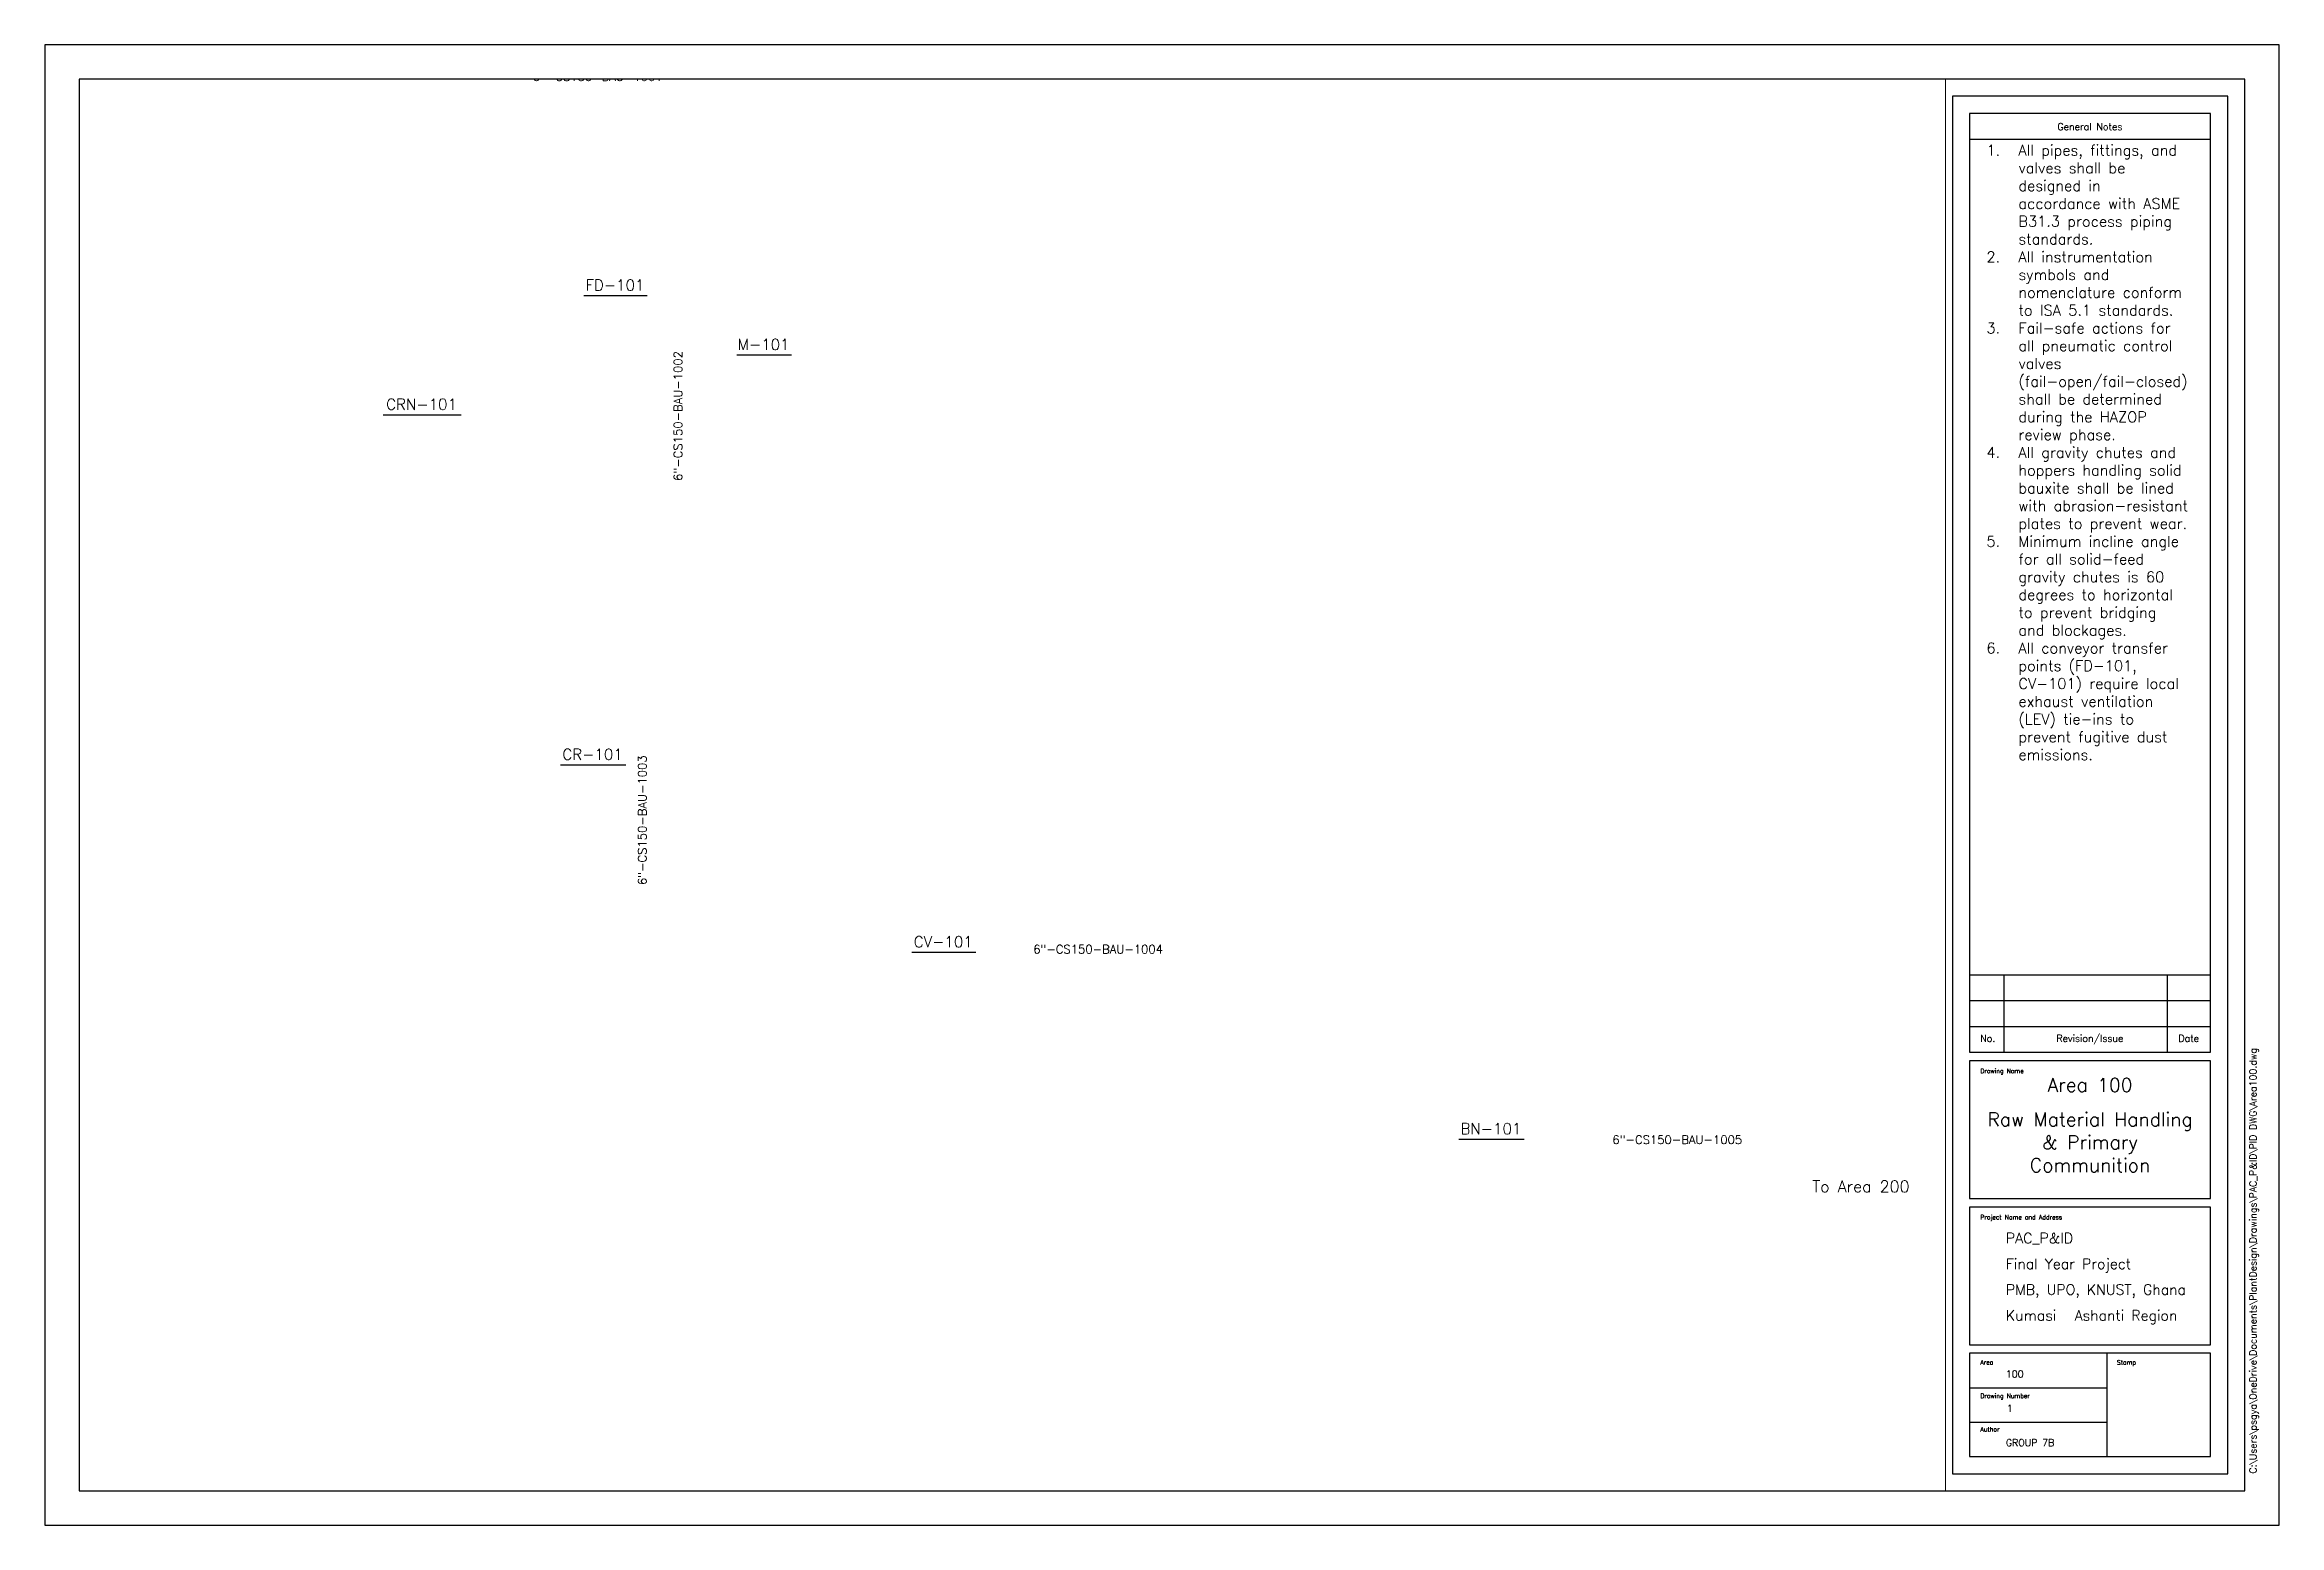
# Paper-space layout 'PID ANSI D Title Block' of a CAD drawing. Header units: inches. Extents: x 0 to 32.5, y 0 to 21.5.
# The model-space entities are those that its viewports show. They can reach past a viewport. Long polylines and large blocks are cut down to what shows.
import ezdxf
from ezdxf.enums import TextEntityAlignment as Align

# ---------------------------------------------------------------- set-up
doc = ezdxf.new("R2010")
doc.units = ezdxf.units.IN
doc.header["$MEASUREMENT"] = 0
doc.layers.get('0').update_dxf_attribs({"color": 250, "lineweight": 13})
doc.layers.add('Text', color=7, linetype='Continuous')
doc.layers.add('Title Block', color=7, linetype='Continuous')
doc.styles.add('Roman', font='romans')
doc.styles.get("Standard").update_dxf_attribs({"font": 'romans.shx', "height": 0.1})

# ---------------------------------------------------------------- blocks, each defined once
blk = doc.blocks.new('PID ANSI D titleblock')
for p, q in [((32.473, 21.518), (0, 21.518)), ((0, 21.518), (0, 0)), ((32.473, 0), (32.473, 21.518)), ((31.973, 21.018), (0.5, 21.018)), ((0.5, 21.018), (0.5, 0.5)), ((31.973, 0.5), (31.973, 21.018)), ((31.723, 20.768), (27.723, 20.768)), ((27.723, 20.768), (27.723, 0.75)), ((31.473, 20.518), (27.973, 20.518)), ((27.973, 20.518), (27.973, 6.875)), ((31.473, 6.875), (31.473, 20.518)), ((31.723, 0.75), (31.723, 20.768)), ((27.973, 20.143), (31.473, 20.143)), ((27.973, 8), (31.473, 8)), ((28.473, 6.875), (28.473, 8)), ((30.848, 6.875), (30.848, 8)), ((27.973, 7.625), (31.473, 7.625)), ((27.973, 7.25), (31.473, 7.25)), ((27.973, 6.875), (31.473, 6.875)), ((31.473, 6.75), (27.973, 6.75)), ((27.973, 6.75), (27.973, 4.75)), ((31.473, 4.75), (31.473, 6.75)), ((27.973, 4.75), (31.473, 4.75)), ((31.473, 4.625), (27.973, 4.625)), ((27.973, 4.625), (27.973, 2.625)), ((31.473, 2.625), (31.473, 4.625)), ((27.973, 2.625), (31.473, 2.625)), ((31.473, 2.5), (27.973, 2.5)), ((27.973, 2.5), (27.973, 1)), ((29.973, 1), (29.973, 2.5)), ((31.473, 1), (31.473, 2.5)), ((27.973, 2), (29.973, 2)), ((27.973, 1.5), (29.973, 1.5)), ((27.973, 1), (31.473, 1)), ((27.723, 0.75), (31.723, 0.75)), ((0.5, 0.5), (31.973, 0.5)), ((0, 0), (32.473, 0))]:
    blk.add_line(p, q)
at = {"style": 'Roman'}
for s, p in [('General Notes', (29.721, 20.326)), ('Revision/Issue', (29.721, 7.078)), ('No.', (28.237, 7.078)), ('Date', (31.157, 7.078))]:
    blk.add_text(s, height=0.1, dxfattribs=at).set_placement(p, align=Align.MIDDLE_CENTER)
for s, p in [('Drawing Name', (28.129, 6.571)), ('Project Name and Address', (28.129, 4.446)), ('Area', (28.129, 2.335)), ('Stamp', (30.113, 2.335)), ('Drawing Number', (28.129, 1.849)), ('Author', (28.129, 1.363))]:
    blk.add_text(s, height=0.065, dxfattribs=at).set_placement(p)
blk = doc.blocks.new('*U72')
at = {"color": 0, "linetype": 'ByBlock', "lineweight": -3}
blk.add_line((-0.557, -0.152), (0.573, -0.152), dxfattribs=at)
at = {"color": 0, "linetype": 'ByBlock', "lineweight": -2}
blk.add_attdef('#(Equipment.Tag)', text='', height=0.16, dxfattribs=at).set_placement((0, 0), align=Align.MIDDLE)
blk = doc.blocks.new('*U73')
at = {"color": 0, "linetype": 'ByBlock', "lineweight": -3}
blk.add_line((-0.45, -0.152), (0.467, -0.152), dxfattribs=at)
at = {"color": 0, "linetype": 'ByBlock', "lineweight": -2}
blk.add_attdef('#(Equipment.Tag)', text='', height=0.16, dxfattribs=at).set_placement((0, 0), align=Align.MIDDLE)
blk = doc.blocks.new('*U74')
at = {"color": 0, "linetype": 'ByBlock', "lineweight": -3}
blk.add_line((-0.467, -0.152), (0.483, -0.152), dxfattribs=at)
at = {"color": 0, "linetype": 'ByBlock', "lineweight": -2}
blk.add_attdef('#(Equipment.Tag)', text='', height=0.16, dxfattribs=at).set_placement((0, 0), align=Align.MIDDLE)
blk = doc.blocks.new('*U75')
at = {"color": 0, "linetype": 'ByBlock', "lineweight": -3}
blk.add_line((-0.455, -0.152), (0.471, -0.152), dxfattribs=at)
at = {"color": 0, "linetype": 'ByBlock', "lineweight": -2}
blk.add_attdef('#(Equipment.Tag)', text='', height=0.16, dxfattribs=at).set_placement((0, 0), align=Align.MIDDLE)
blk = doc.blocks.new('Pipeline Tag_block')
at = {"color": 0, "linetype": 'ByBlock', "lineweight": -2}
blk.add_attdef('#(TargetObject.Tag)', text='', height=0.1, dxfattribs=at).set_placement((0, 0), align=Align.MIDDLE_CENTER)
blk = doc.blocks.new('*U76')
at = {"color": 0, "linetype": 'ByBlock', "lineweight": -3}
blk.add_line((-0.389, -0.152), (0.405, -0.152), dxfattribs=at)
at = {"color": 0, "linetype": 'ByBlock', "lineweight": -2}
blk.add_attdef('#(Equipment.Tag)', text='', height=0.16, dxfattribs=at).set_placement((0, 0), align=Align.MIDDLE)

msp = doc.modelspace()

# ---------------------------------------------------------------- block references
at = {"layer": 'Text', "xscale": 1.236069611035478, "yscale": 1.236069611035478, "zscale": 1.236069611035478}
for p, values in [((7.039, 20.058), {'#(TargetObject.Tag)': '6"-CS150-BAU-1001'}), ((14.312, 7.375), {'#(TargetObject.Tag)': '6"-CS150-BAU-1004'}), ((22.728, 4.607), {'#(TargetObject.Tag)': '6"-CS150-BAU-1005'})]:
    msp.add_blockref('Pipeline Tag_block', p, dxfattribs=at).add_auto_attribs(values)
at = {"layer": 'Text'}
for name, p, values in [('*U73', (7.291, 17.027), {'#(Equipment.Tag)': 'FD-101'}), ('*U76', (9.451, 16.164), {'#(Equipment.Tag)': 'M-101'}), ('*U72', (4.481, 15.295), {'#(Equipment.Tag)': 'CRN-101'}), ('*U74', (6.965, 10.208), {'#(Equipment.Tag)': 'CR-101'}), ('*U75', (12.062, 7.484), {'#(Equipment.Tag)': 'CV-101'}), ('*U74', (20.02, 4.767), {'#(Equipment.Tag)': 'BN-101'})]:
    msp.add_blockref(name, p, dxfattribs=at).add_auto_attribs(values)
at = {"layer": 'Text', "xscale": 1.236069611035478, "yscale": 1.236069611035478, "zscale": 1.236069611035478, "rotation": 90}
for p, values in [((8.207, 15.125), {'#(TargetObject.Tag)': '6"-CS150-BAU-1002'}), ((7.688, 9.25), {'#(TargetObject.Tag)': '6"-CS150-BAU-1003'})]:
    msp.add_blockref('Pipeline Tag_block', p, dxfattribs=at).add_auto_attribs(values)

# ---------------------------------------------------------------- texts
at = {"insert": (24.689, 4.013), "char_height": 0.16925, "attachment_point": 1}
msp.add_mtext_dynamic_manual_height_columns('To Area 200', width=1.90165, gutter_width=0.475, heights=[0], dxfattribs=at)

psp = doc.layouts.new('PID ANSI D Title Block')

# ---------------------------------------------------------------- block references
at = {"layer": 'Title Block'}
psp.add_blockref('PID ANSI D titleblock', (0, 0), dxfattribs=at)

# ---------------------------------------------------------------- texts
at = {"insert": (28.062, 20.062), "char_height": 0.155, "attachment_point": 1}
psp.add_mtext_dynamic_manual_height_columns('\\pxi-3,l4,t4;1.^IAll pipes, fittings, and valves shall be designed in accordance with ASME B31.3 process piping standards.\\P2.^IAll instrumentation symbols and nomenclature conform to ISA 5.1 standards.\\P3.^IFail-safe actions for all pneumatic control valves (fail-open/fail-closed) shall be determined during the HAZOP review phase.\\P4.^IAll gravity chutes and hoppers handling solid bauxite shall be lined with abrasion-resistant plates to prevent wear.\\P5.^IMinimum incline angle for all solid-feed gravity chutes is 60 degrees to horizontal to prevent bridging and blockages.\\P6.^IAll conveyor transfer points (FD-101, CV-101) require local exhaust ventilation (LEV) tie-ins to prevent fugitive dust emissions.', width=3.34819, gutter_width=0.5, heights=[0], dxfattribs=at)
at = {"layer": 'Title Block', "insert": (32.041, 0.752), "char_height": 0.1, "attachment_point": 1, "rotation": 90}
psp.add_mtext('C:\\\\Users\\\\psgya\\\\OneDrive\\\\Documents\\\\PlantDesign\\\\Drawings\\\\PAC_P&ID\\\\PID DWG\\\\Area100.dwg', dxfattribs=at)
at = {"layer": 'Title Block'}
for s, insert, char_height, attachment_point in [('Area 100', (29.723, 6.5), 0.2, 2), ('PAC_P&ID', (28.5, 4.25), 0.15, 1), ('Final Year Project', (28.5, 3.875), 0.15, 1), ('PMB, UPO, KNUST, Ghana', (28.5, 3.5), 0.15, 1), ('Kumasi', (28.5, 3.125), 0.15, 1), ('Ashanti Region', (29.5, 3.125), 0.15, 1), ('100', (28.5, 2.25), 0.1, 1), ('1', (28.513, 1.75), 0.1, 1), ('GROUP 7B', (28.5, 1.25), 0.1, 1)]:
    psp.add_mtext(s, dxfattribs=dict(at, insert=insert, char_height=char_height, attachment_point=attachment_point))
at = {"layer": 'Title Block', "insert": (29.723, 6), "char_height": 0.2, "width": 3.30274, "attachment_point": 2}
psp.add_mtext('Raw Material Handling & Primary Communition', dxfattribs=at)

# ---------------------------------------------------------------- viewports
at = {"layer": '0', "color": 2, "view_target_point": (13.222, 9.94)}
psp.add_viewport(center=(14.062, 10.759), size=(27.125, 20.51808), view_center_point=(-0.156, -0.178), view_height=20.51808, dxfattribs=at)

doc.saveas('drawing.dxf')
